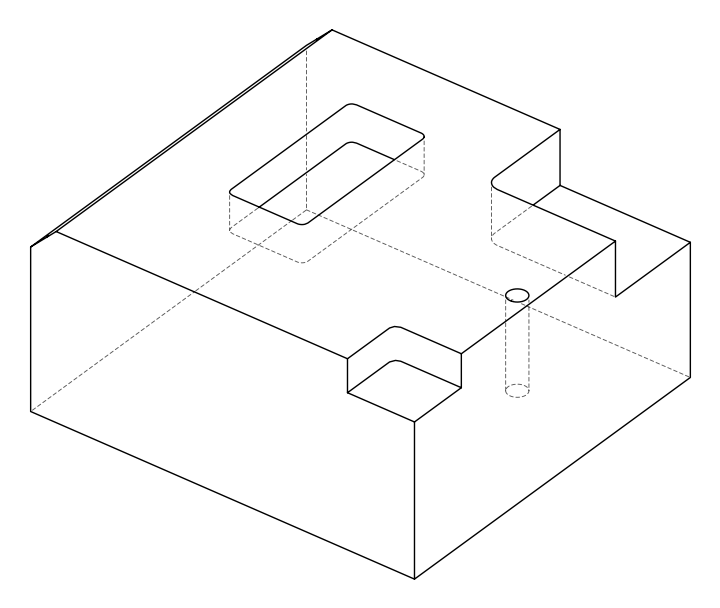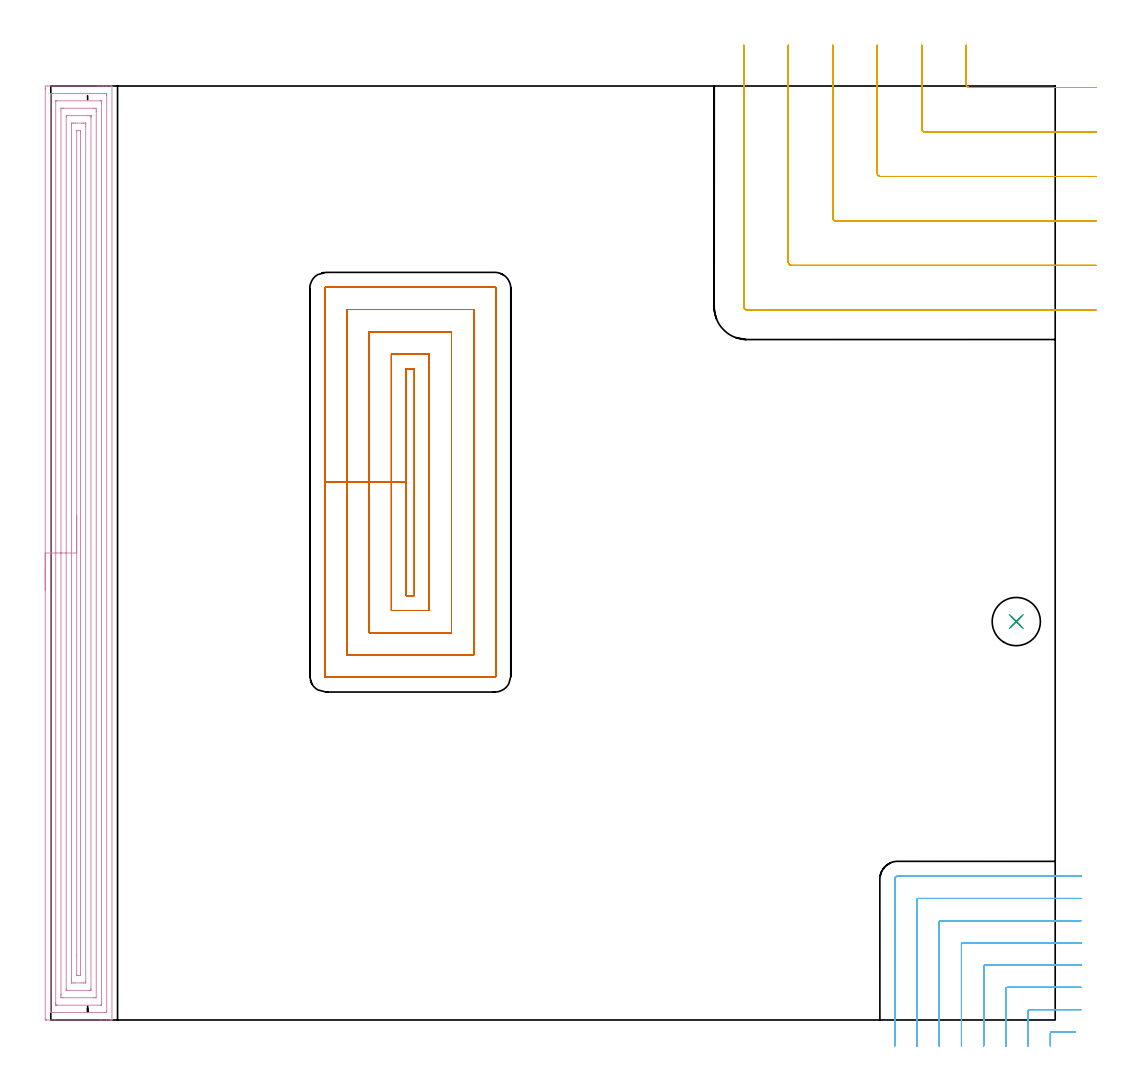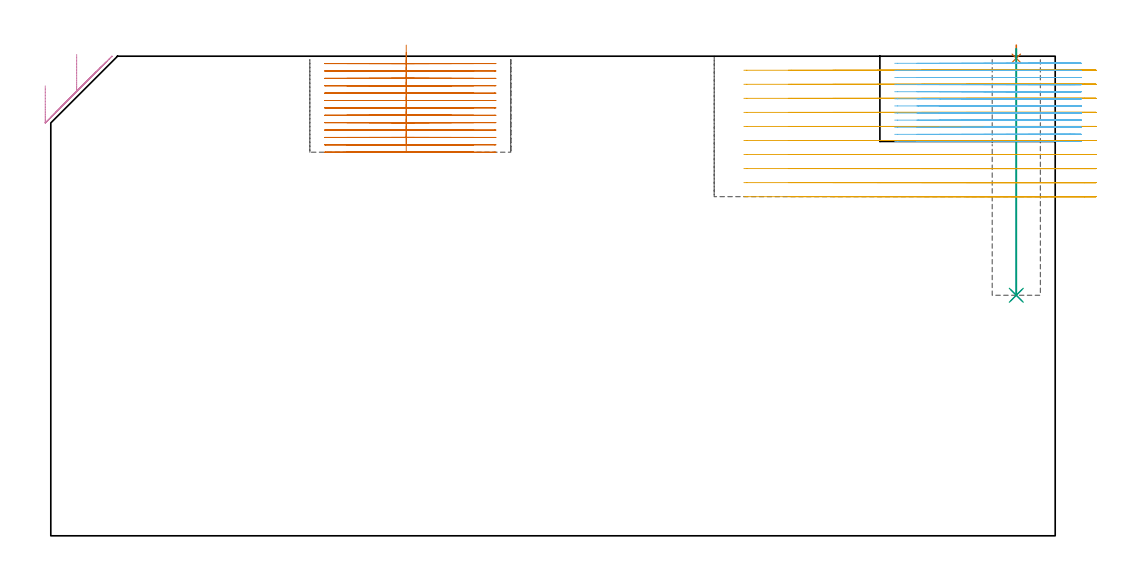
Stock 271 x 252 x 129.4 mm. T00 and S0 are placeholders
(PLAN: 7 operations, 5 tool changes, 70.5 min)
(1 SPOT_DRILL | STEP1POCKET | NXT0321_9005460120000 | 0.03 min | 2 mm3)
(2 DRILL_BLIND_HOLE_INTO_CENTER | STEP1POCKET | UGT0301_201 | 0.27 min | 3468 mm3)
(3 DRILL_TO_ENLARGE_BLIND_HOLE | STEP1POCKET | UGT0301_374 | 0.27 min | 5078 mm3)
(4 AREA_MILL | FG_CHAMFER_SURFACE | UGT0205_001 | 14.37 min | 40823 mm3)
(5 MILL_CORNER_NOTCH_RECTANGULAR | CORNER_NOTCH_RECTANGULAR | NXT0201_012 | Follow Part, ap 4, ae 75% | 14.29 min | 237880 mm3)
(6 MILL_CORNER_NOTCH_RECTANGULAR_1 | CORNER_NOTCH_RECTANGULAR_1 | NXT0201_009 | Follow Part, ap 2, ae 75% | 12.37 min | 46442 mm3)
(7 MILL_RECTANGULAR_POCKET | POCKET_RECTANGULAR_STRAIGHT | NXT0201_009 | Follow Part, ap 2, ae 75% | 28.93 min | 158552 mm3)
(TOOL NXT0321_9005460120000 | NC Spot Drill, 142deg, 12mm, Carbide, Uncoated | D12 PA142 FL30 Z2)
(TOOL UGT0301_201 | Twist Drill 8.4 mm | D8.4 PA118 FL72 Z2)
(TOOL UGT0301_374 | Twist Drill Flat Bottom 13 mm | D13 PA180 FL101 Z2)
(TOOL UGT0205_001 | Chamfer Mill 20 x 3 x 45 deg. | D20 FL50 Z2)
(TOOL NXT0201_012 | ENDMILL 16mm [2P460-1600-NA 1630] | D16 FL38 Z6)
(TOOL NXT0201_009 | ENDMILL 8mm [2P460-0800-NA 1630] | D8 FL26 Z6)
(OP 1 SPOT_DRILL)
G17 G21 G94 G90
T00 M6
G54
G17 G0 G90 X260.5 Y107.5 S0 M3
G43 Z139.4 H0
G94 G81 G98 Z128.84 F250. R132.4
G80
M5
M2
(OP 2 DRILL_BLIND_HOLE_INTO_CENTER)
G17 G21 G94 G90
T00 M6
G54
G17 G0 G90 X260.5 Y107.5 S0 M3
G43 Z139.4 H0
G94 G81 G98 Z64.9 F250. R131.4
G80
M5
M2
(OP 3 DRILL_TO_ENLARGE_BLIND_HOLE)
G17 G21 G94 G90
T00 M6
G54
G17 G0 G90 X260.5 Y107.5 S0 M3
G43 Z139.4 H0
G94 G73 G98 Z64.9 F250. Q12.9 R131.4
G80
M5
M2
(OP 4 AREA_MILL)
G17 G21 G94 G90
T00 M6
G54
G17 G0 G90 X-1.5 Y116. S1061 M3
G43 Z139.4 H0
Z121.4
G94 G1 Y116.038 Z120.528 F250.
Y116.152 Z119.664
Y116.341 Z118.812
Y116.603 Z117.98
Y116.937 Z117.174
Y117.34 Z116.4
Y117.808 Z115.664
Y118.34 Z114.972
Y118.929 Z114.329
Y119.572 Z113.74
Y120.264 Z113.208
Y121. Z112.74
Y121.774 Z112.337
Y122.58 Z112.003
Y123.412 Z111.741
Y124.263 Z111.552
Y125.128 Z111.438
Y126. Z111.4
Y251.059
X-1.499 Y251.394 Z111.401
X-1.494 Y251.946 Z111.404
X-1.492 Y251.992 Z111.406
X-0.944 Y252. Z111.953
X12.674 Z125.569
X13.278 Z126.172
X13.849 Z126.746
X14.167 Z127.063
X14.738 Z127.634
X15.056 Z127.951
X15.692 Z128.591
X16.103 Z129.002
X16.462 Y251.993 Z129.353
X16.497 Y251.99 Z129.388
X16.5 Y251.84 Z129.4
Y0.16
X16.497 Y0.01 Z129.388
X16.462 Y0.007 Z129.353
X16.103 Y0. Z129.002
X15.691 Z128.591
X15.056 Z127.951
X13.849 Z126.746
X13.278 Z126.172
X1.107 Z114.004
X-1.172 Z111.725
X-1.231 Y0.001 Z111.667
X-1.492 Y0.01 Z111.406
X-1.499 Y0.27 Z111.399
Y0.3
X-1.5 Y126. Z111.4
X-0.086 Z112.814
X-0.085 Y249.609 Z112.815
X-0.084 Y249.638 Z112.816
X-0.056 Y249.99 Z112.844
X0.445 Y249.999 Z113.345
X14.167 Y250. Z127.067
X14.668 Y249.999 Z127.568
X15.056 Y249.99 Z127.956
X15.084 Y249.609 Z127.984
X15.085 Y249.579 Z127.985
Y2.391
X15.084 Y2.362 Z127.984
X15.056 Y2.01 Z127.956
X14.555 Y2.001 Z127.455
X0.833 Y2. Z113.733
X0.332 Y2.001 Z113.232
X-0.056 Y2.01 Z112.844
X-0.084 Y2.391 Z112.816
X-0.085 Y2.421 Z112.815
X-0.086 Y126. Z112.814
X1.328 Z114.228
X1.329 Y247.824 Z114.229
X1.33 Y247.923 Z114.23
X1.332 Y247.971 Z114.232
X1.334 Y247.988 Z114.234
X1.372 Y247.991 Z114.272
X1.548 Y247.999 Z114.448
X13.278 Y248. Z126.178
X13.453 Y247.998 Z126.353
X13.569 Y247.995 Z126.469
X13.657 Y247.99 Z126.557
X13.665 Y247.954 Z126.565
X13.667 Y247.824 Z126.567
X13.671 Y247.43 Z126.571
Y4.176
X13.67 Y4.077 Z126.57
X13.668 Y4.029 Z126.568
X13.666 Y4.012 Z126.566
X13.627 Y4.009 Z126.527
X13.452 Y4.001 Z126.352
X1.722 Y4. Z114.622
X1.547 Y4.002 Z114.447
X1.43 Y4.005 Z114.33
X1.342 Y4.01 Z114.242
X1.335 Y4.046 Z114.235
X1.333 Y4.176 Z114.233
X1.329 Y4.57 Z114.229
X1.328 Y126. Z114.228
X2.743 Z115.643
Y245.907
X2.744 Y245.958 Z115.644
X2.747 Y245.984 Z115.647
X2.749 Y245.99 Z115.649
X2.757 Y245.993 Z115.657
X2.863 Y245.998 Z115.763
X3.075 Y245.999 Z115.975
X3.5 Y246. Z116.4
X11.539 Z124.439
X11.94 Y245.998 Z124.84
X12.14 Y245.994 Z125.04
X12.239 Y245.99 Z125.139
X12.251 Y245.984 Z125.151
X12.253 Y245.968 Z125.153
X12.255 Y245.932 Z125.155
X12.257 Y245.279 Z125.157
Y245.147
Y6.093
X12.256 Y6.042 Z125.156
X12.253 Y6.016 Z125.153
X12.251 Y6.01 Z125.151
X12.243 Y6.007 Z125.143
X12.137 Y6.003 Z125.037
X11.925 Y6.001 Z124.825
X11.5 Y6. Z124.4
X3.461 Z116.361
X3.06 Y6.002 Z115.96
X2.86 Y6.006 Z115.76
X2.761 Y6.01 Z115.661
X2.749 Y6.016 Z115.649
X2.747 Y6.032 Z115.647
X2.745 Y6.068 Z115.645
X2.743 Y6.721 Z115.643
Y6.853
Y126.
X4.157 Z117.057
X4.158 Y243.594 Z117.058
X4.161 Y243.827 Z117.061
X4.164 Y243.974 Z117.064
X4.231 Y243.99 Z117.131
X4.389 Y243.995 Z117.289
X4.643 Y243.999 Z117.543
X9.976 Y244. Z122.876
X10.611 Y243.997 Z123.511
X10.822 Y243.993 Z123.722
X10.834 Y243.991 Z123.734
X10.838 Y243.956 Z123.738
X10.841 Y243.874 Z123.741
X10.843 Y243.75 Z123.743
Y243.595
X10.842 Y8.406 Z123.742
X10.839 Y8.173 Z123.739
X10.836 Y8.026 Z123.736
X10.769 Y8.01 Z123.669
X10.611 Y8.005 Z123.511
X10.357 Y8.001 Z123.257
X5.024 Y8. Z117.924
X4.389 Y8.003 Z117.289
X4.178 Y8.007 Z117.078
X4.166 Y8.009 Z117.066
X4.162 Y8.044 Z117.062
X4.159 Y8.126 Z117.059
X4.157 Y8.25 Z117.057
Y8.405
Y126.
X5.571 Z118.471
X5.572 Y241.577 Z118.472
X5.574 Y241.876 Z118.474
X5.576 Y241.95 Z118.476
X5.578 Y241.98 Z118.478
X5.606 Y241.99 Z118.506
X5.749 Y241.996 Z118.649
X6.167 Y241.999 Z119.067
X6.634 Y242. Z119.534
X8.412 Z121.312
X8.833 Y241.999 Z121.733
X9.304 Y241.997 Z122.204
X9.407 Y241.99 Z122.307
X9.422 Y241.984 Z122.322
X9.424 Y241.951 Z122.324
X9.427 Y241.873 Z122.327
X9.428 Y241.577 Z122.328
X9.429 Y240.979 Z122.329
X9.428 Y10.423 Z122.328
X9.426 Y10.124 Z122.326
X9.424 Y10.05 Z122.324
X9.422 Y10.02 Z122.322
X9.394 Y10.01 Z122.294
X9.251 Y10.004 Z122.151
X8.833 Y10.001 Z121.733
X8.366 Y10. Z121.266
X6.588 Z119.488
X6.167 Y10.001 Z119.067
X5.696 Y10.003 Z118.596
X5.593 Y10.01 Z118.493
X5.578 Y10.016 Z118.478
X5.576 Y10.049 Z118.476
X5.573 Y10.127 Z118.473
X5.572 Y10.423 Z118.472
X5.571 Y11.021 Z118.471
Y126.
X6.985 Z119.885
X6.986 Y239.862 Z119.886
X6.988 Y239.933 Z119.888
X6.992 Y239.977 Z119.892
X6.996 Y239.991 Z119.896
X7.005 Y239.993 Z119.905
X7.056 Y239.996 Z119.956
X7.739 Y239.998 Z120.639
X7.944 Y239.993 Z120.844
X8.007 Y239.99 Z120.907
X8.012 Y239.862 Z120.912
X8.014 Y239.792 Z120.914
X8.015 Y235.371 Z120.915
X8.014 Y12.138 Z120.914
X8.012 Y12.067 Z120.912
X8.008 Y12.023 Z120.908
X8.004 Y12.009 Z120.904
X7.995 Y12.007 Z120.895
X7.944 Y12.004 Z120.844
X7.261 Y12.002 Z120.161
X7.056 Y12.007 Z119.956
X6.993 Y12.01 Z119.893
X6.988 Y12.138 Z119.888
X6.986 Y12.208 Z119.886
X6.985 Y17.493 Z119.885
Y126.
Y126.872 Z119.923
Y127.736 Z120.037
Y128.588 Z120.226
Y129.42 Z120.488
Y130.226 Z120.822
Y131. Z121.225
Y131.736 Z121.694
Y132.428 Z122.225
Y133.071 Z122.814
Y133.66 Z123.457
Y134.191 Z124.15
Y134.66 Z124.885
Y135.063 Z125.659
Y135.397 Z126.465
Y135.659 Z127.297
Y135.848 Z128.149
Y135.962 Z129.014
Y136. Z129.885
G0 Z139.4
M5
M2
(OP 5 MILL_CORNER_NOTCH_RECTANGULAR)
G17 G21 G94 G90
T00 M6
G54
G17 G0 G90 X247. Y263. S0 M3
G43 Z139.4 H1
Z125.61
G94 G1 Y260. F250.
Y252.395 F500.
G3 X247.795 Y251.6 R0.8
G1 X279.
X282. F250.
G0 Z139.4
X235. Y263.
Z125.61
G1 Y260.
Y240.395 F500.
G3 X235.795 Y239.6 R0.8
G1 X279.
X282. F250.
G0 Z139.4
X223. Y263.
Z125.61
G1 Y260.
Y228.396 F500.
G3 X223.796 Y227.6 R0.8
G1 X279.
X282. F250.
G0 Z139.4
X211. Y263.
Z125.61
G1 Y260.
Y216.396 F500.
G3 X211.796 Y215.6 R0.8
G1 X279.
X282. F250.
G0 Z139.4
X199. Y263.
Z125.61
G1 Y260.
Y204.396 F500.
G3 X199.796 Y203.6 R0.8
G1 X279.
X282. F250.
G0 Z139.4
X187. Y263.
Z125.61
G1 Y260.
Y192.396 F500.
G3 X187.796 Y191.6 R0.8
G1 X279.
X282. F250.
G0 Z139.4
X247. Y263.
Z121.82
G1 Y260.
Y252.395 F500.
G3 X247.795 Y251.6 R0.8
G1 X279.
X282. F250.
G0 Z139.4
X235. Y263.
Z121.82
G1 Y260.
Y240.395 F500.
G3 X235.795 Y239.6 R0.8
G1 X279.
X282. F250.
G0 Z139.4
X223. Y263.
Z121.82
G1 Y260.
Y228.396 F500.
G3 X223.796 Y227.6 R0.8
G1 X279.
X282. F250.
G0 Z139.4
X211. Y263.
Z121.82
G1 Y260.
Y216.396 F500.
G3 X211.796 Y215.6 R0.8
G1 X279.
X282. F250.
G0 Z139.4
X199. Y263.
Z121.82
G1 Y260.
Y204.396 F500.
G3 X199.796 Y203.6 R0.8
G1 X279.
X282. F250.
G0 Z139.4
X187. Y263.
Z121.82
G1 Y260.
Y192.396 F500.
G3 X187.796 Y191.6 R0.8
G1 X279.
X282. F250.
G0 Z139.4
X247. Y263.
Z118.03
G1 Y260.
Y252.395 F500.
G3 X247.795 Y251.6 R0.8
G1 X279.
X282. F250.
G0 Z139.4
X235. Y263.
Z118.03
G1 Y260.
Y240.395 F500.
G3 X235.795 Y239.6 R0.8
G1 X279.
X282. F250.
G0 Z139.4
X223. Y263.
Z118.03
G1 Y260.
Y228.396 F500.
G3 X223.796 Y227.6 R0.8
G1 X279.
X282. F250.
G0 Z139.4
X211. Y263.
Z118.03
G1 Y260.
Y216.396 F500.
G3 X211.796 Y215.6 R0.8
G1 X279.
X282. F250.
G0 Z139.4
X199. Y263.
Z118.03
G1 Y260.
Y204.396 F500.
G3 X199.796 Y203.6 R0.8
G1 X279.
X282. F250.
G0 Z139.4
X187. Y263.
Z118.03
G1 Y260.
Y192.396 F500.
G3 X187.796 Y191.6 R0.8
G1 X279.
X282. F250.
G0 Z139.4
X247. Y263.
Z114.24
G1 Y260.
Y252.395 F500.
G3 X247.795 Y251.6 R0.8
G1 X279.
X282. F250.
G0 Z139.4
X235. Y263.
Z114.24
G1 Y260.
Y240.395 F500.
G3 X235.795 Y239.6 R0.8
G1 X279.
X282. F250.
G0 Z139.4
X223. Y263.
Z114.24
G1 Y260.
Y228.396 F500.
G3 X223.796 Y227.6 R0.8
G1 X279.
X282. F250.
G0 Z139.4
X211. Y263.
Z114.24
G1 Y260.
Y216.396 F500.
G3 X211.796 Y215.6 R0.8
G1 X279.
X282. F250.
G0 Z139.4
X199. Y263.
Z114.24
G1 Y260.
Y204.396 F500.
G3 X199.796 Y203.6 R0.8
G1 X279.
X282. F250.
G0 Z139.4
X187. Y263.
Z114.24
G1 Y260.
Y192.396 F500.
G3 X187.796 Y191.6 R0.8
G1 X279.
X282. F250.
G0 Z139.4
X247. Y263.
Z110.45
G1 Y260.
Y252.395 F500.
G3 X247.795 Y251.6 R0.8
G1 X279.
X282. F250.
G0 Z139.4
X235. Y263.
Z110.45
G1 Y260.
Y240.395 F500.
G3 X235.795 Y239.6 R0.8
G1 X279.
X282. F250.
G0 Z139.4
X223. Y263.
Z110.45
G1 Y260.
Y228.396 F500.
G3 X223.796 Y227.6 R0.8
G1 X279.
X282. F250.
G0 Z139.4
X211. Y263.
Z110.45
G1 Y260.
Y216.396 F500.
G3 X211.796 Y215.6 R0.8
G1 X279.
X282. F250.
G0 Z139.4
X199. Y263.
Z110.45
G1 Y260.
Y204.396 F500.
G3 X199.796 Y203.6 R0.8
G1 X279.
X282. F250.
G0 Z139.4
X187. Y263.
Z110.45
G1 Y260.
Y192.396 F500.
G3 X187.796 Y191.6 R0.8
G1 X279.
X282. F250.
G0 Z139.4
X247. Y263.
Z106.66
G1 Y260.
Y252.395 F500.
G3 X247.795 Y251.6 R0.8
G1 X279.
X282. F250.
G0 Z139.4
X235. Y263.
Z106.66
G1 Y260.
Y240.395 F500.
G3 X235.795 Y239.6 R0.8
G1 X279.
X282. F250.
G0 Z139.4
X223. Y263.
Z106.66
G1 Y260.
Y228.396 F500.
G3 X223.796 Y227.6 R0.8
G1 X279.
X282. F250.
G0 Z139.4
X211. Y263.
Z106.66
G1 Y260.
Y216.396 F500.
G3 X211.796 Y215.6 R0.8
G1 X279.
X282. F250.
G0 Z139.4
X199. Y263.
Z106.66
G1 Y260.
Y204.396 F500.
G3 X199.796 Y203.6 R0.8
G1 X279.
X282. F250.
G0 Z139.4
X187. Y263.
Z106.66
G1 Y260.
Y192.396 F500.
G3 X187.796 Y191.6 R0.8
G1 X279.
X282. F250.
G0 Z139.4
X247. Y263.
Z102.87
G1 Y260.
Y252.395 F500.
G3 X247.795 Y251.6 R0.8
G1 X279.
X282. F250.
G0 Z139.4
X235. Y263.
Z102.87
G1 Y260.
Y240.395 F500.
G3 X235.795 Y239.6 R0.8
G1 X279.
X282. F250.
G0 Z139.4
X223. Y263.
Z102.87
G1 Y260.
Y228.396 F500.
G3 X223.796 Y227.6 R0.8
G1 X279.
X282. F250.
G0 Z139.4
X211. Y263.
Z102.87
G1 Y260.
Y216.396 F500.
G3 X211.796 Y215.6 R0.8
G1 X279.
X282. F250.
G0 Z139.4
X199. Y263.
Z102.87
G1 Y260.
Y204.396 F500.
G3 X199.796 Y203.6 R0.8
G1 X279.
X282. F250.
G0 Z139.4
X187. Y263.
Z102.87
G1 Y260.
Y192.396 F500.
G3 X187.796 Y191.6 R0.8
G1 X279.
X282. F250.
G0 Z139.4
X247. Y263.
Z99.08
G1 Y260.
Y252.395 F500.
G3 X247.795 Y251.6 R0.8
G1 X279.
X282. F250.
G0 Z139.4
X235. Y263.
Z99.08
G1 Y260.
Y240.395 F500.
G3 X235.795 Y239.6 R0.8
G1 X279.
X282. F250.
G0 Z139.4
X223. Y263.
Z99.08
G1 Y260.
Y228.396 F500.
G3 X223.796 Y227.6 R0.8
G1 X279.
X282. F250.
G0 Z139.4
X211. Y263.
Z99.08
G1 Y260.
Y216.396 F500.
G3 X211.796 Y215.6 R0.8
G1 X279.
X282. F250.
G0 Z139.4
X199. Y263.
Z99.08
G1 Y260.
Y204.396 F500.
G3 X199.796 Y203.6 R0.8
G1 X279.
X282. F250.
G0 Z139.4
X187. Y263.
Z99.08
G1 Y260.
Y192.396 F500.
G3 X187.796 Y191.6 R0.8
G1 X279.
X282. F250.
G0 Z139.4
X247. Y263.
Z95.29
G1 Y260.
Y252.395 F500.
G3 X247.795 Y251.6 R0.8
G1 X279.
X282. F250.
G0 Z139.4
X235. Y263.
Z95.29
G1 Y260.
Y240.395 F500.
G3 X235.795 Y239.6 R0.8
G1 X279.
X282. F250.
G0 Z139.4
X223. Y263.
Z95.29
G1 Y260.
Y228.396 F500.
G3 X223.796 Y227.6 R0.8
G1 X279.
X282. F250.
G0 Z139.4
X211. Y263.
Z95.29
G1 Y260.
Y216.396 F500.
G3 X211.796 Y215.6 R0.8
G1 X279.
X282. F250.
G0 Z139.4
X199. Y263.
Z95.29
G1 Y260.
Y204.396 F500.
G3 X199.796 Y203.6 R0.8
G1 X279.
X282. F250.
G0 Z139.4
X187. Y263.
Z95.29
G1 Y260.
Y192.396 F500.
G3 X187.796 Y191.6 R0.8
G1 X279.
X282. F250.
G0 Z139.4
X247. Y263.
Z91.5
G1 Y260.
Y252.395 F500.
G3 X247.795 Y251.6 R0.8
G1 X279.
X282. F250.
G0 Z139.4
X235. Y263.
Z91.5
G1 Y260.
Y240.395 F500.
G3 X235.795 Y239.6 R0.8
G1 X279.
X282. F250.
G0 Z139.4
X223. Y263.
Z91.5
G1 Y260.
Y228.396 F500.
G3 X223.796 Y227.6 R0.8
G1 X279.
X282. F250.
G0 Z139.4
X211. Y263.
Z91.5
G1 Y260.
Y216.396 F500.
G3 X211.796 Y215.6 R0.8
G1 X279.
X282. F250.
G0 Z139.4
X199. Y263.
Z91.5
G1 Y260.
Y204.396 F500.
G3 X199.796 Y203.6 R0.8
G1 X279.
X282. F250.
G0 Z139.4
X187. Y263.
Z91.5
G1 Y260.
Y192.396 F500.
G3 X187.796 Y191.6 R0.8
G1 X279.
X282. F250.
G0 Z139.4
M5
M2
(OP 6 MILL_CORNER_NOTCH_RECTANGULAR_1)
G17 G21 G94 G90
T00 M6
G54
G17 G0 G90 X276.4 Y-3.2 S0 M3
G43 Z139.4 H1
Z127.483
G94 G1 X273.4 F250.
X270.097
G3 X269.7 Y-3.597 R0.4
G2 X269.702 Y-4. R42.
G1 Y-7.
G0 Z139.4
X278. Y2.8
Z127.483
G1 X275.
X264.097 F500.
G3 X263.7 Y2.403 R0.4
G1 Y-4.
Y-7. F250.
G0 Z139.4
X278. Y8.8
Z127.483
G1 X275.
X258.097 F500.
G3 X257.7 Y8.403 R0.4
G1 Y-4.
Y-7. F250.
G0 Z139.4
X278. Y14.8
Z127.483
G1 X275.
X252.097 F500.
G3 X251.7 Y14.403 R0.4
G1 Y-4.
Y-7. F250.
G0 Z139.4
X278. Y20.8
Z127.483
G1 X275.
X246.097 F500.
G3 X245.7 Y20.403 R0.4
G1 Y-4.
Y-7. F250.
G0 Z139.4
X278. Y26.8
Z127.483
G1 X275.
X240.097 F500.
G3 X239.7 Y26.403 R0.4
G1 Y-4.
Y-7. F250.
G0 Z139.4
X278. Y32.8
Z127.483
G1 X275.
X234.098 F500.
G3 X233.7 Y32.402 R0.4
G1 Y-4.
Y-7. F250.
G0 Z139.4
X278. Y38.8
Z127.483
G1 X275.
X228.5 F500.
G3 X227.7 Y38. R0.8
G1 Y-4.
Y-7. F250.
G0 Z139.4
X276.4 Y-3.2
Z125.567
G1 X273.4
X270.097
G3 X269.7 Y-3.597 R0.4
G2 X269.702 Y-4. R42.
G1 Y-7.
G0 Z139.4
X278. Y2.8
Z125.567
G1 X275.
X264.097 F500.
G3 X263.7 Y2.403 R0.4
G1 Y-4.
Y-7. F250.
G0 Z139.4
X278. Y8.8
Z125.567
G1 X275.
X258.097 F500.
G3 X257.7 Y8.403 R0.4
G1 Y-4.
Y-7. F250.
G0 Z139.4
X278. Y14.8
Z125.567
G1 X275.
X252.097 F500.
G3 X251.7 Y14.403 R0.4
G1 Y-4.
Y-7. F250.
G0 Z139.4
X278. Y20.8
Z125.567
G1 X275.
X246.097 F500.
G3 X245.7 Y20.403 R0.4
G1 Y-4.
Y-7. F250.
G0 Z139.4
X278. Y26.8
Z125.567
G1 X275.
X240.097 F500.
G3 X239.7 Y26.403 R0.4
G1 Y-4.
Y-7. F250.
G0 Z139.4
X278. Y32.8
Z125.567
G1 X275.
X234.098 F500.
G3 X233.7 Y32.402 R0.4
G1 Y-4.
Y-7. F250.
G0 Z139.4
X278. Y38.8
Z125.567
G1 X275.
X228.5 F500.
G3 X227.7 Y38. R0.8
G1 Y-4.
Y-7. F250.
G0 Z139.4
X276.4 Y-3.2
Z123.65
G1 X273.4
X270.097
G3 X269.7 Y-3.597 R0.4
G2 X269.702 Y-4. R42.
G1 Y-7.
G0 Z139.4
X278. Y2.8
Z123.65
G1 X275.
X264.097 F500.
G3 X263.7 Y2.403 R0.4
G1 Y-4.
Y-7. F250.
G0 Z139.4
X278. Y8.8
Z123.65
G1 X275.
X258.097 F500.
G3 X257.7 Y8.403 R0.4
G1 Y-4.
Y-7. F250.
G0 Z139.4
X278. Y14.8
Z123.65
G1 X275.
X252.097 F500.
G3 X251.7 Y14.403 R0.4
G1 Y-4.
Y-7. F250.
G0 Z139.4
X278. Y20.8
Z123.65
G1 X275.
X246.097 F500.
G3 X245.7 Y20.403 R0.4
G1 Y-4.
Y-7. F250.
G0 Z139.4
X278. Y26.8
Z123.65
G1 X275.
X240.097 F500.
G3 X239.7 Y26.403 R0.4
G1 Y-4.
Y-7. F250.
G0 Z139.4
X278. Y32.8
Z123.65
G1 X275.
X234.098 F500.
G3 X233.7 Y32.402 R0.4
G1 Y-4.
Y-7. F250.
G0 Z139.4
X278. Y38.8
Z123.65
G1 X275.
X228.5 F500.
G3 X227.7 Y38. R0.8
G1 Y-4.
Y-7. F250.
G0 Z139.4
X276.4 Y-3.2
Z121.733
G1 X273.4
X270.097
G3 X269.7 Y-3.597 R0.4
G2 X269.702 Y-4. R42.
G1 Y-7.
G0 Z139.4
X278. Y2.8
Z121.733
G1 X275.
X264.097 F500.
G3 X263.7 Y2.403 R0.4
G1 Y-4.
Y-7. F250.
G0 Z139.4
X278. Y8.8
Z121.733
G1 X275.
X258.097 F500.
G3 X257.7 Y8.403 R0.4
G1 Y-4.
Y-7. F250.
G0 Z139.4
X278. Y14.8
Z121.733
G1 X275.
X252.097 F500.
G3 X251.7 Y14.403 R0.4
G1 Y-4.
Y-7. F250.
G0 Z139.4
X278. Y20.8
Z121.733
G1 X275.
X246.097 F500.
G3 X245.7 Y20.403 R0.4
G1 Y-4.
Y-7. F250.
G0 Z139.4
X278. Y26.8
Z121.733
G1 X275.
X240.097 F500.
G3 X239.7 Y26.403 R0.4
G1 Y-4.
Y-7. F250.
G0 Z139.4
X278. Y32.8
Z121.733
G1 X275.
X234.098 F500.
G3 X233.7 Y32.402 R0.4
G1 Y-4.
Y-7. F250.
G0 Z139.4
X278. Y38.8
Z121.733
G1 X275.
X228.5 F500.
G3 X227.7 Y38. R0.8
G1 Y-4.
Y-7. F250.
G0 Z139.4
X276.4 Y-3.2
Z119.817
G1 X273.4
X270.097
G3 X269.7 Y-3.597 R0.4
G2 X269.702 Y-4. R42.
G1 Y-7.
G0 Z139.4
X278. Y2.8
Z119.817
G1 X275.
X264.097 F500.
G3 X263.7 Y2.403 R0.4
G1 Y-4.
Y-7. F250.
G0 Z139.4
X278. Y8.8
Z119.817
G1 X275.
X258.097 F500.
G3 X257.7 Y8.403 R0.4
G1 Y-4.
Y-7. F250.
G0 Z139.4
X278. Y14.8
Z119.817
G1 X275.
X252.097 F500.
G3 X251.7 Y14.403 R0.4
G1 Y-4.
Y-7. F250.
G0 Z139.4
X278. Y20.8
Z119.817
G1 X275.
X246.097 F500.
G3 X245.7 Y20.403 R0.4
G1 Y-4.
Y-7. F250.
G0 Z139.4
X278. Y26.8
Z119.817
G1 X275.
X240.097 F500.
G3 X239.7 Y26.403 R0.4
G1 Y-4.
Y-7. F250.
G0 Z139.4
X278. Y32.8
Z119.817
G1 X275.
X234.098 F500.
G3 X233.7 Y32.402 R0.4
G1 Y-4.
Y-7. F250.
G0 Z139.4
X278. Y38.8
Z119.817
G1 X275.
X228.5 F500.
G3 X227.7 Y38. R0.8
G1 Y-4.
Y-7. F250.
G0 Z139.4
X276.4 Y-3.2
Z117.9
G1 X273.4
X270.097
G3 X269.7 Y-3.597 R0.4
G2 X269.702 Y-4. R42.
G1 Y-7.
G0 Z139.4
X278. Y2.8
Z117.9
G1 X275.
X264.097 F500.
G3 X263.7 Y2.403 R0.4
G1 Y-4.
Y-7. F250.
G0 Z139.4
X278. Y8.8
Z117.9
G1 X275.
X258.097 F500.
G3 X257.7 Y8.403 R0.4
G1 Y-4.
Y-7. F250.
G0 Z139.4
X278. Y14.8
Z117.9
G1 X275.
X252.097 F500.
G3 X251.7 Y14.403 R0.4
G1 Y-4.
Y-7. F250.
G0 Z139.4
X278. Y20.8
Z117.9
G1 X275.
X246.097 F500.
G3 X245.7 Y20.403 R0.4
G1 Y-4.
Y-7. F250.
G0 Z139.4
X278. Y26.8
Z117.9
G1 X275.
X240.097 F500.
G3 X239.7 Y26.403 R0.4
G1 Y-4.
Y-7. F250.
G0 Z139.4
X278. Y32.8
Z117.9
G1 X275.
X234.098 F500.
G3 X233.7 Y32.402 R0.4
G1 Y-4.
Y-7. F250.
G0 Z139.4
X278. Y38.8
Z117.9
G1 X275.
X228.5 F500.
G3 X227.7 Y38. R0.8
G1 Y-4.
Y-7. F250.
G0 Z139.4
X276.4 Y-3.2
Z115.983
G1 X273.4
X270.097
G3 X269.7 Y-3.597 R0.4
G2 X269.702 Y-4. R42.
G1 Y-7.
G0 Z139.4
X278. Y2.8
Z115.983
G1 X275.
X264.097 F500.
G3 X263.7 Y2.403 R0.4
G1 Y-4.
Y-7. F250.
G0 Z139.4
X278. Y8.8
Z115.983
G1 X275.
X258.097 F500.
G3 X257.7 Y8.403 R0.4
G1 Y-4.
Y-7. F250.
G0 Z139.4
X278. Y14.8
Z115.983
G1 X275.
X252.097 F500.
G3 X251.7 Y14.403 R0.4
G1 Y-4.
Y-7. F250.
G0 Z139.4
X278. Y20.8
Z115.983
G1 X275.
X246.097 F500.
G3 X245.7 Y20.403 R0.4
G1 Y-4.
Y-7. F250.
G0 Z139.4
X278. Y26.8
Z115.983
G1 X275.
X240.097 F500.
G3 X239.7 Y26.403 R0.4
G1 Y-4.
Y-7. F250.
G0 Z139.4
X278. Y32.8
Z115.983
G1 X275.
X234.098 F500.
G3 X233.7 Y32.402 R0.4
G1 Y-4.
Y-7. F250.
G0 Z139.4
X278. Y38.8
Z115.983
G1 X275.
X228.5 F500.
G3 X227.7 Y38. R0.8
G1 Y-4.
Y-7. F250.
G0 Z139.4
X276.4 Y-3.2
Z114.067
G1 X273.4
X270.097
G3 X269.7 Y-3.597 R0.4
G2 X269.702 Y-4. R42.
G1 Y-7.
G0 Z139.4
X278. Y2.8
Z114.067
G1 X275.
X264.097 F500.
G3 X263.7 Y2.403 R0.4
G1 Y-4.
Y-7. F250.
G0 Z139.4
X278. Y8.8
Z114.067
G1 X275.
X258.097 F500.
G3 X257.7 Y8.403 R0.4
G1 Y-4.
Y-7. F250.
G0 Z139.4
X278. Y14.8
Z114.067
G1 X275.
X252.097 F500.
G3 X251.7 Y14.403 R0.4
G1 Y-4.
Y-7. F250.
G0 Z139.4
X278. Y20.8
Z114.067
G1 X275.
X246.097 F500.
G3 X245.7 Y20.403 R0.4
G1 Y-4.
Y-7. F250.
G0 Z139.4
X278. Y26.8
Z114.067
G1 X275.
X240.097 F500.
G3 X239.7 Y26.403 R0.4
G1 Y-4.
Y-7. F250.
G0 Z139.4
X278. Y32.8
Z114.067
G1 X275.
X234.098 F500.
G3 X233.7 Y32.402 R0.4
G1 Y-4.
Y-7. F250.
G0 Z139.4
X278. Y38.8
Z114.067
G1 X275.
X228.5 F500.
G3 X227.7 Y38. R0.8
G1 Y-4.
Y-7. F250.
G0 Z139.4
X276.4 Y-3.2
Z112.15
G1 X273.4
X270.097
G3 X269.7 Y-3.597 R0.4
G2 X269.702 Y-4. R42.
G1 Y-7.
G0 Z139.4
X278. Y2.8
Z112.15
G1 X275.
X264.097 F500.
G3 X263.7 Y2.403 R0.4
G1 Y-4.
Y-7. F250.
G0 Z139.4
X278. Y8.8
Z112.15
G1 X275.
X258.097 F500.
G3 X257.7 Y8.403 R0.4
G1 Y-4.
Y-7. F250.
G0 Z139.4
X278. Y14.8
Z112.15
G1 X275.
X252.097 F500.
G3 X251.7 Y14.403 R0.4
G1 Y-4.
Y-7. F250.
G0 Z139.4
X278. Y20.8
Z112.15
G1 X275.
X246.097 F500.
G3 X245.7 Y20.403 R0.4
G1 Y-4.
Y-7. F250.
G0 Z139.4
X278. Y26.8
Z112.15
G1 X275.
X240.097 F500.
G3 X239.7 Y26.403 R0.4
G1 Y-4.
Y-7. F250.
G0 Z139.4
X278. Y32.8
Z112.15
G1 X275.
X234.098 F500.
G3 X233.7 Y32.402 R0.4
G1 Y-4.
Y-7. F250.
G0 Z139.4
X278. Y38.8
Z112.15
G1 X275.
X228.5 F500.
G3 X227.7 Y38. R0.8
G1 Y-4.
Y-7. F250.
G0 Z139.4
X276.4 Y-3.2
Z110.233
G1 X273.4
X270.097
G3 X269.7 Y-3.597 R0.4
G2 X269.702 Y-4. R42.
G1 Y-7.
G0 Z139.4
X278. Y2.8
Z110.233
G1 X275.
X264.097 F500.
G3 X263.7 Y2.403 R0.4
G1 Y-4.
Y-7. F250.
G0 Z139.4
X278. Y8.8
Z110.233
G1 X275.
X258.097 F500.
G3 X257.7 Y8.403 R0.4
G1 Y-4.
Y-7. F250.
G0 Z139.4
X278. Y14.8
Z110.233
G1 X275.
X252.097 F500.
G3 X251.7 Y14.403 R0.4
G1 Y-4.
Y-7. F250.
G0 Z139.4
X278. Y20.8
Z110.233
G1 X275.
X246.097 F500.
G3 X245.7 Y20.403 R0.4
G1 Y-4.
Y-7. F250.
G0 Z139.4
X278. Y26.8
Z110.233
G1 X275.
X240.097 F500.
G3 X239.7 Y26.403 R0.4
G1 Y-4.
Y-7. F250.
G0 Z139.4
X278. Y32.8
Z110.233
G1 X275.
X234.098 F500.
G3 X233.7 Y32.402 R0.4
G1 Y-4.
Y-7. F250.
G0 Z139.4
X278. Y38.8
Z110.233
G1 X275.
X228.5 F500.
G3 X227.7 Y38. R0.8
G1 Y-4.
Y-7. F250.
G0 Z139.4
X276.4 Y-3.2
Z108.317
G1 X273.4
X270.097
G3 X269.7 Y-3.597 R0.4
G2 X269.702 Y-4. R42.
G1 Y-7.
G0 Z139.4
X278. Y2.8
Z108.317
G1 X275.
X264.097 F500.
G3 X263.7 Y2.403 R0.4
G1 Y-4.
Y-7. F250.
G0 Z139.4
X278. Y8.8
Z108.317
G1 X275.
X258.097 F500.
G3 X257.7 Y8.403 R0.4
G1 Y-4.
Y-7. F250.
G0 Z139.4
X278. Y14.8
Z108.317
G1 X275.
X252.097 F500.
G3 X251.7 Y14.403 R0.4
G1 Y-4.
Y-7. F250.
G0 Z139.4
X278. Y20.8
Z108.317
G1 X275.
X246.097 F500.
G3 X245.7 Y20.403 R0.4
G1 Y-4.
Y-7. F250.
G0 Z139.4
X278. Y26.8
Z108.317
G1 X275.
X240.097 F500.
G3 X239.7 Y26.403 R0.4
G1 Y-4.
Y-7. F250.
G0 Z139.4
X278. Y32.8
Z108.317
G1 X275.
X234.098 F500.
G3 X233.7 Y32.402 R0.4
G1 Y-4.
Y-7. F250.
G0 Z139.4
X278. Y38.8
Z108.317
G1 X275.
X228.5 F500.
G3 X227.7 Y38. R0.8
G1 Y-4.
Y-7. F250.
G0 Z139.4
X276.4 Y-3.2
Z106.4
G1 X273.4
X270.097
G3 X269.7 Y-3.597 R0.4
G2 X269.702 Y-4. R42.
G1 Y-7.
G0 Z139.4
X278. Y2.8
Z106.4
G1 X275.
X264.097 F500.
G3 X263.7 Y2.403 R0.4
G1 Y-4.
Y-7. F250.
G0 Z139.4
X278. Y8.8
Z106.4
G1 X275.
X258.097 F500.
G3 X257.7 Y8.403 R0.4
G1 Y-4.
Y-7. F250.
G0 Z139.4
X278. Y14.8
Z106.4
G1 X275.
X252.097 F500.
G3 X251.7 Y14.403 R0.4
G1 Y-4.
Y-7. F250.
G0 Z139.4
X278. Y20.8
Z106.4
G1 X275.
X246.097 F500.
G3 X245.7 Y20.403 R0.4
G1 Y-4.
Y-7. F250.
G0 Z139.4
X278. Y26.8
Z106.4
G1 X275.
X240.097 F500.
G3 X239.7 Y26.403 R0.4
G1 Y-4.
Y-7. F250.
G0 Z139.4
X278. Y32.8
Z106.4
G1 X275.
X234.098 F500.
G3 X233.7 Y32.402 R0.4
G1 Y-4.
Y-7. F250.
G0 Z139.4
X278. Y38.8
Z106.4
G1 X275.
X228.5 F500.
G3 X227.7 Y38. R0.8
G1 Y-4.
Y-7. F250.
G0 Z139.4
M5
M2
(OP 7 MILL_RECTANGULAR_POCKET)
G17 G21 G94 G90
T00 M6
G54
G17 G0 G90 X95.9 Y163.732 S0 M3
G43 Z139.4 H1
Z132.4
G94 G1 Y145.1 Z127.408 F250.
Y114.5 F500.
X98.1
Y175.7
X95.9
Y145.1
X91.9
Y110.5
X102.1
Y179.7
X91.9
Y145.1
X85.9
Y104.5
X108.1
Y185.7
X85.9
Y145.1
X79.9
Y98.5
X114.1
Y191.7
X79.9
Y145.1
X73.9
Y92.8
G3 X74.2 Y92.5 R0.3
G1 X119.8
G3 X120.1 Y92.8 R0.3
G1 Y197.4
G3 X119.8 Y197.7 R0.3
G1 X74.2
G3 X73.9 Y197.4 R0.3
G1 Y145.1
Y144.1
G0 X95.9 Y163.732 Z130.408
G1 Y145.1 Z125.415 F250.
Y114.5 F500.
X98.1
Y175.7
X95.9
Y145.1
X91.9
Y110.5
X102.1
Y179.7
X91.9
Y145.1
X85.9
Y104.5
X108.1
Y185.7
X85.9
Y145.1
X79.9
Y98.5
X114.1
Y191.7
X79.9
Y145.1
X73.9
Y92.8
G3 X74.2 Y92.5 R0.3
G1 X119.8
G3 X120.1 Y92.8 R0.3
G1 Y197.4
G3 X119.8 Y197.7 R0.3
G1 X74.2
G3 X73.9 Y197.4 R0.3
G1 Y145.1
Y144.1
G0 X95.9 Y163.732 Z128.415
G1 Y145.1 Z123.423 F250.
Y114.5 F500.
X98.1
Y175.7
X95.9
Y145.1
X91.9
Y110.5
X102.1
Y179.7
X91.9
Y145.1
X85.9
Y104.5
X108.1
Y185.7
X85.9
Y145.1
X79.9
Y98.5
X114.1
Y191.7
X79.9
Y145.1
X73.9
Y92.8
G3 X74.2 Y92.5 R0.3
G1 X119.8
G3 X120.1 Y92.8 R0.3
G1 Y197.4
G3 X119.8 Y197.7 R0.3
G1 X74.2
G3 X73.9 Y197.4 R0.3
G1 Y145.1
Y144.1
G0 X95.9 Y163.732 Z126.423
G1 Y145.1 Z121.431 F250.
Y114.5 F500.
X98.1
Y175.7
X95.9
Y145.1
X91.9
Y110.5
X102.1
Y179.7
X91.9
Y145.1
X85.9
Y104.5
X108.1
Y185.7
X85.9
Y145.1
X79.9
Y98.5
X114.1
Y191.7
X79.9
Y145.1
X73.9
Y92.8
G3 X74.2 Y92.5 R0.3
G1 X119.8
G3 X120.1 Y92.8 R0.3
G1 Y197.4
G3 X119.8 Y197.7 R0.3
G1 X74.2
G3 X73.9 Y197.4 R0.3
G1 Y145.1
Y144.1
G0 X95.9 Y163.732 Z124.431
G1 Y145.1 Z119.438 F250.
Y114.5 F500.
X98.1
Y175.7
X95.9
Y145.1
X91.9
Y110.5
X102.1
Y179.7
X91.9
Y145.1
X85.9
Y104.5
X108.1
Y185.7
X85.9
Y145.1
X79.9
Y98.5
X114.1
Y191.7
X79.9
Y145.1
X73.9
Y92.8
G3 X74.2 Y92.5 R0.3
G1 X119.8
G3 X120.1 Y92.8 R0.3
G1 Y197.4
G3 X119.8 Y197.7 R0.3
G1 X74.2
G3 X73.9 Y197.4 R0.3
G1 Y145.1
Y144.1
G0 X95.9 Y163.732 Z122.438
G1 Y145.1 Z117.446 F250.
Y114.5 F500.
X98.1
Y175.7
X95.9
Y145.1
X91.9
Y110.5
X102.1
Y179.7
X91.9
Y145.1
X85.9
Y104.5
X108.1
Y185.7
X85.9
Y145.1
X79.9
Y98.5
X114.1
Y191.7
X79.9
Y145.1
X73.9
Y92.8
G3 X74.2 Y92.5 R0.3
G1 X119.8
G3 X120.1 Y92.8 R0.3
G1 Y197.4
G3 X119.8 Y197.7 R0.3
G1 X74.2
G3 X73.9 Y197.4 R0.3
G1 Y145.1
Y144.1
G0 X95.9 Y163.732 Z120.446
G1 Y145.1 Z115.454 F250.
Y114.5 F500.
X98.1
Y175.7
X95.9
Y145.1
X91.9
Y110.5
X102.1
Y179.7
X91.9
Y145.1
X85.9
Y104.5
X108.1
Y185.7
X85.9
Y145.1
X79.9
Y98.5
X114.1
Y191.7
X79.9
Y145.1
X73.9
Y92.8
G3 X74.2 Y92.5 R0.3
G1 X119.8
G3 X120.1 Y92.8 R0.3
G1 Y197.4
G3 X119.8 Y197.7 R0.3
G1 X74.2
G3 X73.9 Y197.4 R0.3
G1 Y145.1
Y144.1
G0 X95.9 Y163.732 Z118.454
G1 Y145.1 Z113.461 F250.
Y114.5 F500.
X98.1
Y175.7
X95.9
Y145.1
X91.9
Y110.5
X102.1
Y179.7
X91.9
Y145.1
X85.9
Y104.5
X108.1
Y185.7
X85.9
Y145.1
X79.9
Y98.5
X114.1
Y191.7
X79.9
Y145.1
X73.9
Y92.8
G3 X74.2 Y92.5 R0.3
G1 X119.8
G3 X120.1 Y92.8 R0.3
G1 Y197.4
G3 X119.8 Y197.7 R0.3
G1 X74.2
G3 X73.9 Y197.4 R0.3
G1 Y145.1
Y144.1
G0 X95.9 Y163.732 Z116.461
G1 Y145.1 Z111.469 F250.
Y114.5 F500.
X98.1
Y175.7
X95.9
Y145.1
X91.9
Y110.5
X102.1
Y179.7
X91.9
Y145.1
X85.9
Y104.5
X108.1
Y185.7
X85.9
Y145.1
X79.9
Y98.5
X114.1
Y191.7
X79.9
Y145.1
X73.9
Y92.8
G3 X74.2 Y92.5 R0.3
G1 X119.8
G3 X120.1 Y92.8 R0.3
G1 Y197.4
G3 X119.8 Y197.7 R0.3
G1 X74.2
G3 X73.9 Y197.4 R0.3
G1 Y145.1
Y144.1
G0 X95.9 Y163.732 Z114.469
G1 Y145.1 Z109.477 F250.
Y114.5 F500.
X98.1
Y175.7
X95.9
Y145.1
X91.9
Y110.5
X102.1
Y179.7
X91.9
Y145.1
X85.9
Y104.5
X108.1
Y185.7
X85.9
Y145.1
X79.9
Y98.5
X114.1
Y191.7
X79.9
Y145.1
X73.9
Y92.8
G3 X74.2 Y92.5 R0.3
G1 X119.8
G3 X120.1 Y92.8 R0.3
G1 Y197.4
G3 X119.8 Y197.7 R0.3
G1 X74.2
G3 X73.9 Y197.4 R0.3
G1 Y145.1
Y144.1
G0 X95.9 Y163.732 Z112.477
G1 Y145.1 Z107.485 F250.
Y114.5 F500.
X98.1
Y175.7
X95.9
Y145.1
X91.9
Y110.5
X102.1
Y179.7
X91.9
Y145.1
X85.9
Y104.5
X108.1
Y185.7
X85.9
Y145.1
X79.9
Y98.5
X114.1
Y191.7
X79.9
Y145.1
X73.9
Y92.8
G3 X74.2 Y92.5 R0.3
G1 X119.8
G3 X120.1 Y92.8 R0.3
G1 Y197.4
G3 X119.8 Y197.7 R0.3
G1 X74.2
G3 X73.9 Y197.4 R0.3
G1 Y145.1
Y144.1
G0 X95.9 Y163.732 Z110.485
G1 Y145.1 Z105.492 F250.
Y114.5 F500.
X98.1
Y175.7
X95.9
Y145.1
X91.9
Y110.5
X102.1
Y179.7
X91.9
Y145.1
X85.9
Y104.5
X108.1
Y185.7
X85.9
Y145.1
X79.9
Y98.5
X114.1
Y191.7
X79.9
Y145.1
X73.9
Y92.8
G3 X74.2 Y92.5 R0.3
G1 X119.8
G3 X120.1 Y92.8 R0.3
G1 Y197.4
G3 X119.8 Y197.7 R0.3
G1 X74.2
G3 X73.9 Y197.4 R0.3
G1 Y145.1
Y144.1
G0 X95.9 Y163.732 Z108.492
G1 Y145.1 Z103.5 F250.
Y114.5 F500.
X98.1
Y175.7
X95.9
Y145.1
X91.9
Y110.5
X102.1
Y179.7
X91.9
Y145.1
X85.9
Y104.5
X108.1
Y185.7
X85.9
Y145.1
X79.9
Y98.5
X114.1
Y191.7
X79.9
Y145.1
X73.9
Y92.8
G3 X74.2 Y92.5 R0.3
G1 X119.8
G3 X120.1 Y92.8 R0.3
G1 Y197.4
G3 X119.8 Y197.7 R0.3
G1 X74.2
G3 X73.9 Y197.4 R0.3
G1 Y145.1
Y144.1
G0 Z139.4
M5
M2
